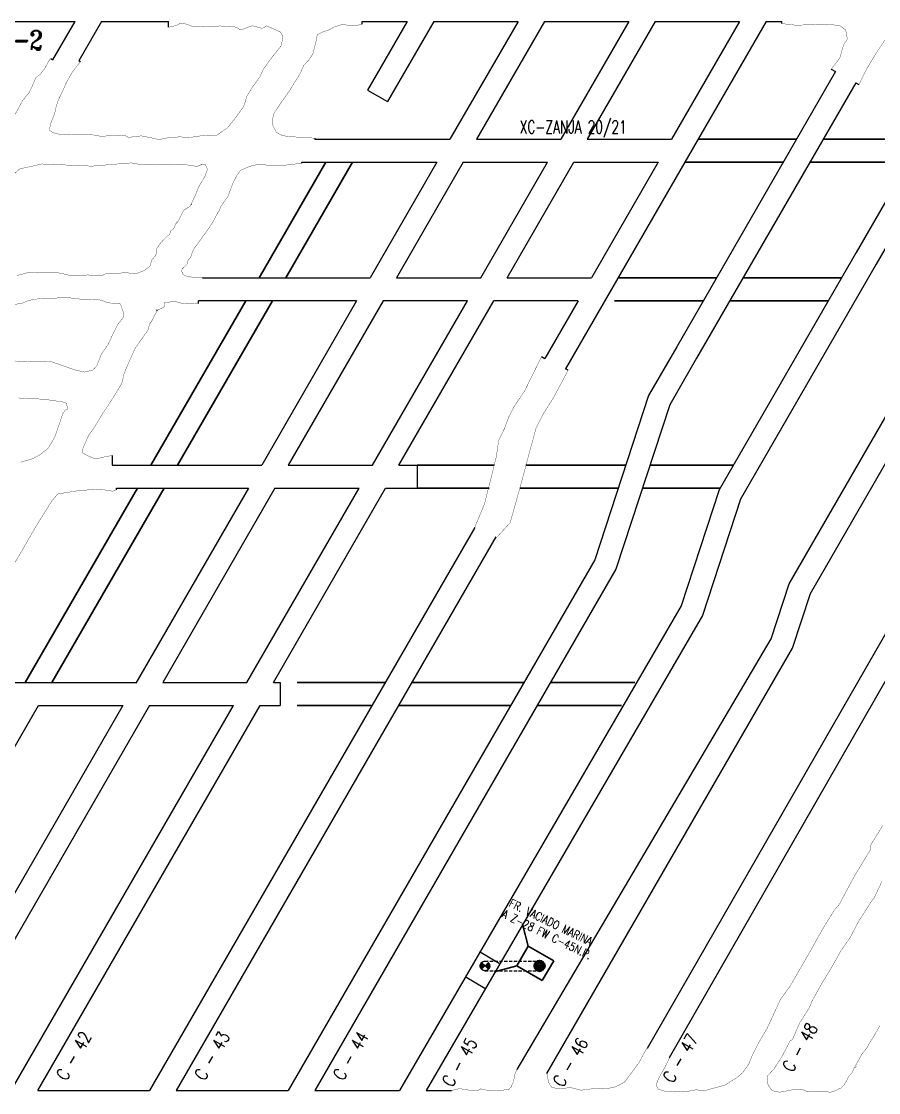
# Model space of a CAD drawing. Header units: millimetres. Extents: x -28 to 1943, y -5245 to 2752.
# Drawn here: x 1383.8 to 1517.8, y 2258 to 2425.5 of the extents above; entities that cross this region are included whole.
import ezdxf
from ezdxf.enums import TextEntityAlignment as Align

# ---------------------------------------------------------------- set-up
doc = ezdxf.new("R2010")
doc.units = ezdxf.units.MM
doc.linetypes.add('CONTINUA', pattern=[0])
doc.linetypes.add('HIDDEN', pattern=[0.375, 0.25, -0.125])
doc.styles.add('ROMANS', font='romans.shx', dxfattribs={"width": 0.8})
doc.styles.add('ROMANT', font='romant.shx', dxfattribs={"height": 3})
pattern_1 = [(45, (-52.13291, 2176.066793), (-0.0224506403, 0.0224506403), []), (135, (-52.13291, 2176.066793), (-0.0224506403, -0.0224506403), [])]

msp = doc.modelspace()

# ---------------------------------------------------------------- hatches: boundary and pattern name
at = {"linetype": 'HIDDEN', "ltscale": 15}
h = msp.add_hatch(dxfattribs=at)
h.set_pattern_fill('ANSI37', color=3, scale=0.01)
h.set_pattern_definition(pattern_1)
h.paths.add_polyline_path([(1455.546, 2277.806, 0.1989124), (1455.766, 2277.275), (1456.296, 2277.806), (1455.766, 2278.336, 0.1989124)])
h = msp.add_hatch(dxfattribs=at)
h.set_pattern_fill('ANSI37', color=3, scale=0.01)
h.set_pattern_definition(pattern_1)
h.paths.add_polyline_path([(1456.826, 2278.336), (1456.296, 2277.806), (1457.046, 2277.806, 0.1989124)])
h = msp.add_hatch(dxfattribs=at)
h.set_pattern_fill('ANSI37', color=3, scale=0.01)
h.set_pattern_definition(pattern_1)
h.paths.add_polyline_path([(1457.046, 2277.806), (1456.296, 2277.806), (1456.826, 2277.275, 0.1989124)])
at = {"linetype": 'CONTINUA', "ltscale": 50}
h = msp.add_hatch(color=3, dxfattribs=at)
h.dxf.hatch_style = 1
h.paths.add_polyline_path([(1464.668, 2277.937), (1464.19, 2278.209, 0.1403612), (1464.076, 2277.812), (1464.597, 2277.812)])
at = {"linetype": 'CONTINUA', "ltscale": 5}
h = msp.add_hatch(color=3, dxfattribs=at)
h.dxf.hatch_style = 1
h.paths.add_polyline_path([(1464.83, 2277.81), (1464.826, 2277.812), (1464.451, 2277.163, 0.1330195), (1464.83, 2277.062)])
h.paths.add_polyline_path([(1464.826, 2277.812), (1464.076, 2277.812, 0.2679391), (1464.451, 2277.163)])
at = {"linetype": 'CONTINUA', "ltscale": 50}
h = msp.add_hatch(color=3, dxfattribs=at)
h.dxf.hatch_style = 1
h.paths.add_polyline_path([(1465.011, 2278.539, 0.3264769), (1464.19, 2278.209), (1464.668, 2277.937)])
at = {"linetype": 'HIDDEN', "ltscale": 15}
h = msp.add_hatch(dxfattribs=at)
h.set_pattern_fill('ANSI37', color=3, scale=0.01)
h.set_pattern_definition(pattern_1)
edge = h.paths.add_edge_path()
edge.add_line((1465.362, 2278.34), (1464.302, 2277.28))
edge.add_arc((1464.836, 2277.806), 0.75, 224.54837, 405.45163)
at = {"linetype": 'CONTINUA', "ltscale": 50}
h = msp.add_hatch(color=3, dxfattribs=at)
h.dxf.hatch_style = 1
h.paths.add_polyline_path([(1464.689, 2277.924), (1464.625, 2277.812), (1464.886, 2277.812)])
h = msp.add_hatch(color=3, dxfattribs=at)
h.dxf.hatch_style = 1
h.paths.add_polyline_path([(1465.316, 2278.38, 0.107346), (1465.036, 2278.532), (1464.689, 2277.924), (1464.886, 2277.812), (1465.065, 2277.812)])
at = {"linetype": 'CONTINUA', "ltscale": 5}
h = msp.add_hatch(color=3, dxfattribs=at)
h.dxf.hatch_style = 1
h.paths.add_polyline_path([(1464.826, 2277.812), (1464.807, 2278.562, -0.4142144), (1465.576, 2277.832)])
at = {"linetype": 'CONTINUA', "ltscale": 50}
h = msp.add_hatch(color=3, dxfattribs=at)
h.dxf.hatch_style = 1
h.paths.add_polyline_path([(1465.373, 2278.325, 0.0264767), (1465.316, 2278.38), (1465.065, 2277.812), (1465.146, 2277.812)])
h = msp.add_hatch(color=3, dxfattribs=at)
h.dxf.hatch_style = 1
h.paths.add_polyline_path([(1465.373, 2278.325), (1465.146, 2277.812), (1465.576, 2277.812, 0.1907215)])

# ---------------------------------------------------------------- linework, layer by layer
at = {"lineweight": 35}
for p, q in [((1431.406, 2403.515), (1420.977, 2385.452)), ((1401.961, 2352.515), (1384.41, 2322.115)), ((1463.06, 2280.91), (1461.26, 2277.793)), ((1467.029, 2278.619), (1465.229, 2275.501)), ((1461.266, 2277.798), (1457.801, 2276.863)), ((1461.26, 2277.793), (1465.229, 2275.501))]:
    msp.add_line(p, q, dxfattribs=at)
at = {"color": 3, "linetype": 'HIDDEN', "ltscale": 15}
for p, q in [((1455.415, 2280.053), (1458.527, 2278.244)), ((1456.826, 2277.275), (1455.766, 2278.336)), ((1455.766, 2277.275), (1456.826, 2278.336)), ((1464.076, 2277.812), (1465.576, 2277.812)), ((1453.165, 2276.156), (1456.277, 2274.347))]:
    msp.add_line(p, q, dxfattribs=at)
at = {"color": 3, "linetype": 'HIDDEN', "ltscale": 2}
for p, q in [((1456.296, 2278.556), (1464.826, 2278.562, 0.001)), ((1456.296, 2277.056), (1464.826, 2277.062, 0.001))]:
    msp.add_line(p, q, dxfattribs=at)
at = {"color": 3, "linetype": 'CONTINUA', "ltscale": 50}
msp.add_line((1464.076, 2277.812), (1465.576, 2277.812), dxfattribs=at)
at = {"color": 3, "linetype": 'Continuous', "ltscale": 15}
msp.add_line((1464.302, 2277.28), (1465.362, 2278.34), dxfattribs=at)
for points in [[(1361.677, 2425.536), (1392.192, 2425.537)], [(1361.677, 2425.536), (1392.192, 2425.537)], [(1388.724, 2419.53), (1392.192, 2425.537)], [(1388.724, 2419.53), (1392.192, 2425.537)], [(1396.326, 2425.537), (1392.773, 2419.382)], [(1396.326, 2425.537), (1392.773, 2419.382)], [(1396.326, 2425.537), (1406.824, 2425.536)], [(1396.326, 2425.537), (1406.824, 2425.536)], [(1406.824, 2424.625), (1406.824, 2425.536)], [(1406.824, 2424.625), (1406.824, 2425.536)], [(1437.076, 2425.092), (1437.076, 2425.537)], [(1437.076, 2425.537), (1444.12, 2425.537)], [(1437.076, 2425.092), (1437.076, 2425.537)], [(1437.076, 2425.537), (1444.12, 2425.537)], [(1448.279, 2425.537), (1461.441, 2425.537)], [(1448.279, 2425.537), (1461.441, 2425.537)], [(1461.453, 2425.534), (1450.818, 2407.115)], [(1461.453, 2425.534), (1450.818, 2407.115)], [(1465.612, 2425.537), (1454.975, 2407.115)], [(1465.612, 2425.537), (1454.975, 2407.115)], [(1465.612, 2425.537), (1478.762, 2425.537)], [(1465.612, 2425.537), (1478.762, 2425.537)], [(1388.385, 2419.725), (1388.724, 2419.53)], [(1388.385, 2419.725), (1388.724, 2419.53)], [(1393.016, 2419.242), (1392.773, 2419.382)], [(1393.016, 2419.242), (1392.773, 2419.382)], [(1429.663, 2407.283), (1429.663, 2407.115)], [(1429.663, 2407.283), (1429.663, 2407.115)], [(1429.663, 2407.115), (1450.818, 2407.115)], [(1429.663, 2407.115), (1450.818, 2407.115)], [(1454.975, 2407.115), (1468.125, 2407.115)], [(1454.975, 2407.115), (1468.125, 2407.115)], [(1472.284, 2407.115), (1485.447, 2407.115)], [(1472.284, 2407.115), (1485.447, 2407.115)], [(1427.65, 2403.352), (1427.65, 2403.515)], [(1427.65, 2403.515), (1448.74, 2403.515)], [(1427.65, 2403.352), (1427.65, 2403.515)], [(1427.65, 2403.515), (1448.74, 2403.515)], [(1448.74, 2403.515), (1438.311, 2385.452)], [(1448.74, 2403.515), (1438.311, 2385.452)], [(1452.897, 2403.515), (1442.468, 2385.452)], [(1452.897, 2403.515), (1442.468, 2385.452)], [(1452.897, 2403.515), (1466.045, 2403.515)], [(1452.897, 2403.515), (1466.045, 2403.515)], [(1455.616, 2385.452), (1466.045, 2403.515)], [(1455.616, 2385.452), (1466.045, 2403.515)], [(1459.773, 2385.452), (1470.202, 2403.515)], [(1459.773, 2385.452), (1470.202, 2403.515)], [(1487.54, 2403.515), (1468.891, 2371.214)], [(1487.54, 2403.515), (1468.891, 2371.214)], [(1470.202, 2403.515), (1483.368, 2403.515)], [(1470.202, 2403.515), (1483.368, 2403.515)], [(1483.368, 2403.515), (1472.954, 2385.452)], [(1483.368, 2403.515), (1472.954, 2385.452)], [(1503.866, 2337.555), (1537.956, 2396.6)], [(1503.866, 2337.555), (1537.956, 2396.6)], [(1507.171, 2336.08), (1541.073, 2394.8)], [(1507.171, 2336.08), (1541.073, 2394.8)], [(1514.337, 2389.37), (1492.915, 2352.266)], [(1514.337, 2389.37), (1492.915, 2352.266)], [(1517.455, 2387.57), (1496.221, 2350.791)], [(1517.455, 2387.57), (1496.221, 2350.791)], [(1412.103, 2385.463), (1412.103, 2385.443)], [(1412.103, 2385.463), (1412.103, 2385.443)], [(1412.103, 2385.443), (1438.311, 2385.452)], [(1412.103, 2385.443), (1438.311, 2385.452)], [(1442.455, 2385.452), (1455.616, 2385.452)], [(1442.455, 2385.452), (1455.616, 2385.452)], [(1459.773, 2385.452), (1472.954, 2385.452)], [(1459.773, 2385.452), (1472.954, 2385.452)], [(1411.513, 2381.41), (1411.513, 2381.852)], [(1436.212, 2381.852), (1411.513, 2381.852)], [(1411.513, 2381.41), (1411.513, 2381.852)], [(1436.212, 2381.852), (1411.513, 2381.852)], [(1436.212, 2381.852), (1421.374, 2356.115)], [(1436.212, 2381.852), (1421.374, 2356.115)], [(1440.377, 2381.852), (1425.531, 2356.115)], [(1440.377, 2381.852), (1425.531, 2356.115)], [(1438.678, 2356.115), (1453.538, 2381.852)], [(1438.678, 2356.115), (1453.538, 2381.852)], [(1453.538, 2381.852), (1440.377, 2381.852)], [(1453.538, 2381.852), (1440.377, 2381.852)], [(1442.835, 2356.115), (1457.695, 2381.852)], [(1442.835, 2356.115), (1457.695, 2381.852)], [(1470.876, 2381.852), (1457.695, 2381.852)], [(1470.876, 2381.852), (1457.695, 2381.852)], [(1470.876, 2381.852), (1465.649, 2372.799)], [(1470.876, 2381.852), (1465.649, 2372.799)], [(1481.706, 2264.953), (1546.294, 2377.325)], [(1481.706, 2264.953), (1546.294, 2377.325)], [(1485.152, 2263.459), (1549.893, 2376.359)], [(1485.152, 2263.459), (1549.893, 2376.359)], [(1486.271, 2374.649), (1481.88, 2367.044)], [(1486.271, 2374.649), (1481.88, 2367.044)], [(1465.124, 2373.102), (1465.649, 2372.799)], [(1465.124, 2373.102), (1465.649, 2372.799)], [(1489.389, 2372.849), (1485.184, 2365.567)], [(1489.389, 2372.849), (1485.184, 2365.567)], [(1469.293, 2370.981), (1468.891, 2371.214)], [(1469.293, 2370.981), (1468.891, 2371.214)], [(1481.88, 2367.044), (1473.443, 2341.333)], [(1481.88, 2367.044), (1473.443, 2341.333)], [(1485.184, 2365.567), (1476.747, 2339.856)], [(1485.184, 2365.567), (1476.747, 2339.856)], [(1398.007, 2357.65), (1398.007, 2356.115)], [(1398.007, 2357.65), (1398.007, 2356.115)], [(1398.007, 2356.115), (1421.374, 2356.115)], [(1398.007, 2356.115), (1421.374, 2356.115)], [(1425.531, 2356.115), (1438.678, 2356.115)], [(1425.531, 2356.115), (1438.678, 2356.115)], [(1442.835, 2356.115), (1445.7, 2356.115)], [(1442.835, 2356.115), (1445.7, 2356.115)], [(1445.699, 2356.115), (1445.699, 2352.515)], [(1445.699, 2356.115), (1445.699, 2352.515)], [(1398.666, 2352.289), (1398.666, 2352.515)], [(1398.666, 2352.515), (1419.295, 2352.515)], [(1398.666, 2352.289), (1398.666, 2352.515)], [(1398.666, 2352.515), (1419.295, 2352.515)], [(1419.295, 2352.515), (1401.686, 2322.014)], [(1419.295, 2352.515), (1401.686, 2322.014)], [(1423.452, 2352.515), (1405.901, 2322.115)], [(1423.452, 2352.515), (1405.901, 2322.115)], [(1419.048, 2322.115), (1436.6, 2352.515)], [(1419.048, 2322.115), (1436.6, 2352.515)], [(1423.205, 2322.115), (1440.757, 2352.515)], [(1423.205, 2322.115), (1440.757, 2352.515)], [(1423.452, 2352.515), (1436.6, 2352.515)], [(1423.452, 2352.515), (1436.6, 2352.515)], [(1440.757, 2352.515), (1445.7, 2352.515)], [(1440.757, 2352.515), (1445.7, 2352.515)], [(1492.915, 2352.266), (1486.981, 2334.116)], [(1492.915, 2352.266), (1486.981, 2334.116)], [(1496.221, 2350.791), (1490.284, 2332.636)], [(1496.221, 2350.791), (1490.284, 2332.636)], [(1454.687, 2346.384), (1403.84, 2258.314)], [(1454.687, 2346.384), (1403.84, 2258.314)], [(1457.989, 2344.903), (1407.997, 2258.314)], [(1457.989, 2344.903), (1407.997, 2258.314)], [(1473.443, 2341.333), (1425.512, 2258.314)], [(1473.443, 2341.333), (1425.512, 2258.314)], [(1476.747, 2339.856), (1429.669, 2258.314)], [(1476.747, 2339.856), (1429.669, 2258.314)], [(1501.064, 2328.985), (1503.866, 2337.555)], [(1501.064, 2328.985), (1503.866, 2337.555)], [(1504.369, 2327.51), (1507.171, 2336.08)], [(1504.369, 2327.51), (1507.171, 2336.08)], [(1486.981, 2334.116), (1442.931, 2258.314)], [(1486.981, 2334.116), (1442.931, 2258.314)], [(1490.284, 2332.636), (1447.094, 2258.314)], [(1490.284, 2332.636), (1447.094, 2258.314)], [(1461.301, 2261.628), (1501.064, 2328.985)], [(1461.301, 2261.628), (1501.064, 2328.985)], [(1465.958, 2260.98), (1504.369, 2327.51)], [(1465.958, 2260.98), (1504.369, 2327.51)], [(1375.01, 2322.115), (1401.744, 2322.115)], [(1375.01, 2322.115), (1401.744, 2322.115)], [(1405.901, 2322.115), (1419.048, 2322.115)], [(1405.901, 2322.115), (1419.048, 2322.115)], [(1423.205, 2322.115), (1424.274, 2322.115)], [(1423.205, 2322.115), (1424.274, 2322.115)], [(1424.274, 2322.115), (1424.274, 2318.515)], [(1424.274, 2322.115), (1424.274, 2318.515)], [(1351.732, 2258.314), (1386.489, 2318.515)], [(1351.732, 2258.314), (1386.489, 2318.515)], [(1399.665, 2318.515), (1364.908, 2258.314)], [(1399.665, 2318.515), (1364.908, 2258.314)], [(1403.822, 2318.515), (1369.065, 2258.314)], [(1403.822, 2318.515), (1369.065, 2258.314)], [(1382.207, 2258.303), (1416.97, 2318.515)], [(1382.207, 2258.303), (1416.97, 2318.515)], [(1386.37, 2258.314), (1421.127, 2318.515)], [(1386.37, 2258.314), (1421.127, 2318.515)], [(1386.489, 2318.515), (1399.665, 2318.515)], [(1386.489, 2318.515), (1399.665, 2318.515)], [(1403.822, 2318.515), (1416.97, 2318.515)], [(1403.822, 2318.515), (1416.97, 2318.515)], [(1421.127, 2318.515), (1424.274, 2318.515)], [(1421.127, 2318.515), (1424.274, 2318.515)], [(1386.37, 2258.314), (1403.84, 2258.314)], [(1386.37, 2258.314), (1403.84, 2258.314)], [(1407.997, 2258.314), (1425.512, 2258.314)], [(1407.997, 2258.314), (1425.512, 2258.314)], [(1429.669, 2258.314), (1442.931, 2258.314)], [(1429.669, 2258.314), (1442.931, 2258.314)], [(1447.094, 2258.312), (1451.034, 2258.312)], [(1447.094, 2258.312), (1451.034, 2258.312)]]:
    msp.add_lwpolyline(points)
at = {"color": 5, "linetype": 'Continuous', "const_width": 0.05}
for points in [[(1421.44, 2424.445), (1419.906, 2424.86), (1419.266, 2424.638), (1418.179, 2424.22), (1418.02, 2424.201), (1417.41, 2424.644), (1416.72, 2424.717), (1414.748, 2424.833), (1413.725, 2424.673), (1412.224, 2424.745), (1410.981, 2424.818), (1410.746, 2424.686), (1409.433, 2425.158), (1408.699, 2425.255), (1408.021, 2424.899), (1406.824, 2424.625)], [(1423.08, 2420.063), (1424.439, 2421.747), (1424.695, 2423.166), (1424.287, 2423.902), (1423.315, 2424.329), (1422.179, 2424.826), (1422.118, 2424.828), (1421.602, 2424.521), (1421.44, 2424.445)], [(1437.076, 2425.092), (1435.858, 2424.84), (1434.353, 2425.004), (1433.767, 2425.012), (1432.71, 2424.655), (1431.946, 2424.234), (1430.964, 2423.903), (1430.069, 2423.459), (1429.846, 2422.337), (1429.371, 2420.454), (1428.686, 2419.447)], [(1509.569, 2425.072), (1506.772, 2424.996), (1504.819, 2424.955), (1502.727, 2425.198)], [(1509.569, 2425.072), (1511.72, 2424.922), (1512.695, 2424.188), (1512.959, 2422.768), (1512.366, 2421.866)], [(1517.411, 2420.502), (1518.761, 2422.53), (1519.544, 2423.1), (1520.485, 2424.043), (1521.701, 2424.078), (1522.609, 2424.408)], [(1510.432, 2418.06), (1511.792, 2419.865), (1512.366, 2421.866)], [(1374.854, 2407.588), (1376.972, 2407.33), (1379.176, 2406.94), (1379.935, 2407.541), (1381.146, 2408.682), (1381.837, 2409.559), (1382.991, 2411.3), (1383.97, 2413.142), (1384.996, 2414.391), (1385.461, 2415.358), (1386.068, 2416.758), (1386.745, 2417.265), (1387.461, 2418.191), (1388.093, 2419.388), (1388.385, 2419.725)], [(1423.08, 2420.063), (1421.63, 2418.064), (1421.084, 2416.866), (1419.936, 2415.28), (1419.084, 2413.92), (1418.567, 2412.286), (1417.543, 2410.823), (1416.016, 2408.876), (1414.22, 2407.657), (1412.395, 2407.726), (1410.275, 2407.405), (1408.501, 2407.475), (1406.887, 2407.384), (1405.401, 2407.059), (1402.552, 2407.639), (1400.524, 2407.397), (1399.94, 2407.745), (1396.18, 2407.58), (1394.337, 2407.901), (1392.182, 2407.901), (1390.057, 2407.817), (1388.694, 2408.147), (1388.193, 2408.544), (1388.349, 2409.525), (1388.994, 2411.084), (1389.204, 2412.11), (1389.568, 2413.253), (1390.213, 2414.585), (1390.823, 2415.946), (1391.636, 2417.417), (1393.016, 2419.242)], [(1429.663, 2407.283), (1427.446, 2407.391), (1424.622, 2407.658), (1423.655, 2408.198), (1423.014, 2409.464), (1423.2, 2411.028), (1424.539, 2413.024), (1425.656, 2414.603), (1427.356, 2417.335), (1428.001, 2418.734), (1428.686, 2419.447)], [(1517.411, 2420.502), (1515.952, 2418.064), (1514.764, 2415.668)], [(1379.23, 2395.313), (1380.804, 2398.865), (1382.172, 2401.253), (1383.552, 2402.492), (1384.936, 2402.774), (1387.001, 2403.244), (1390.673, 2403.084), (1394.858, 2402.902), (1398.451, 2403.206), (1400.879, 2403.403), (1401.201, 2403.384), (1401.922, 2403.235), (1403.712, 2403.114), (1405.494, 2403.224), (1407.153, 2403.202), (1408.81, 2403.152), (1410.148, 2403.052), (1411.295, 2402.832), (1412.036, 2403.195), (1412.543, 2403.204), (1412.888, 2402.385), (1412.523, 2401.365), (1411.624, 2399.842)], [(1414.723, 2395.951), (1414.999, 2396.594), (1416.116, 2398.216), (1416.85, 2400.193), (1417.525, 2401.504), (1418.067, 2402.243), (1418.922, 2402.616), (1419.867, 2402.989), (1421.023, 2403.202), (1422.799, 2402.993), (1424.756, 2403.021), (1427.65, 2403.352)], [(1383.112, 2385.802), (1384.071, 2386.033), (1384.977, 2386.321), (1385.64, 2386.249), (1386.416, 2386.201), (1387.999, 2386.223), (1388.494, 2386.235), (1389.388, 2386.226), (1390.128, 2386.129), (1390.712, 2385.963), (1391.431, 2385.792), (1392.371, 2385.738), (1392.719, 2385.764), (1394.158, 2385.885), (1394.832, 2385.839), (1395.239, 2385.798), (1395.909, 2385.727), (1396.33, 2385.736), (1396.901, 2386.046), (1397.186, 2386.117), (1397.849, 2386.074), (1398.378, 2386.073), (1399.083, 2386.122), (1399.883, 2386.28), (1400.42, 2386.258), (1400.752, 2386.108), (1401.408, 2386.029), (1401.956, 2386.167), (1403.063, 2386.608), (1403.895, 2387.236), (1404.207, 2388.255), (1404.83, 2388.984), (1404.953, 2389.98), (1405.35, 2390.614), (1406.069, 2391.423), (1406.726, 2392.077), (1406.945, 2392.158), (1407.166, 2392.757), (1407.61, 2393.14), (1407.965, 2393.915), (1408.344, 2394.317), (1409.144, 2395.949), (1409.775, 2396.379), (1410.06, 2396.541), (1410.205, 2396.638), (1410.986, 2398.326), (1411.345, 2399.207), (1411.624, 2399.842)], [(1414.756, 2395.996), (1414.452, 2395.579), (1413.931, 2394.5), (1413.121, 2393.201), (1411.984, 2391.63), (1410.684, 2389.839), (1410.292, 2388.722), (1409.821, 2388.072), (1409.68, 2387.525), (1408.958, 2386.842), (1408.846, 2386.488), (1409.068, 2385.964), (1409.487, 2385.732), (1410.056, 2385.629), (1410.696, 2385.483), (1412.103, 2385.463)], [(1399.457, 2380.743), (1399.331, 2381.274), (1399.183, 2381.401), (1398.058, 2381.419), (1397.072, 2381.618), (1396.562, 2381.834), (1395.87, 2382.026), (1395.327, 2382.042), (1394.88, 2382.016), (1393.938, 2382.035), (1393.505, 2382.041), (1391.493, 2382.285), (1390.574, 2382.289), (1389.937, 2382.307), (1389.373, 2382.279), (1388.953, 2382.232), (1386.957, 2382.246), (1384.972, 2381.913), (1383.969, 2381.485), (1382.711, 2381.254)], [(1411.513, 2381.41), (1409.618, 2381.354), (1408.904, 2381.426), (1408.141, 2381.666), (1407.074, 2381.656), (1406.158, 2381.567), (1406.136, 2380.931), (1405.65, 2380.61), (1405.298, 2380.506), (1405.053, 2380.307)], [(1375.638, 2372.447), (1377.664, 2372.501), (1380.659, 2372.14), (1381.447, 2372.798), (1383.39, 2372.274), (1386.187, 2372.365), (1388.505, 2372.305), (1389.685, 2371.887), (1392.297, 2370.991), (1393.693, 2370.687), (1394.455, 2370.886), (1394.996, 2371.025), (1395.594, 2371.672), (1396.301, 2373.509), (1397.327, 2374.968), (1398.291, 2377.002), (1398.898, 2378.214), (1399.664, 2379.135)], [(1399.664, 2379.135), (1399.786, 2379.411), (1399.664, 2380.335), (1399.457, 2380.743)], [(1403.839, 2378.195), (1404.329, 2378.927), (1404.576, 2379.494), (1405.053, 2380.307)], [(1403.839, 2378.195), (1403.577, 2377.223), (1401.591, 2374.434), (1400.804, 2372.674), (1399.872, 2370.512), (1399.484, 2368.906), (1398.457, 2367.176), (1397.562, 2365.785), (1396.426, 2364.079), (1395.335, 2362.25), (1394.261, 2360.719), (1394.177, 2360.531), (1393.483, 2358.863), (1393.429, 2358.745), (1393.386, 2358.028), (1394.303, 2357.532), (1395.354, 2357.096), (1396.484, 2357.362), (1398.007, 2357.65)], [(1465.124, 2373.102), (1462.476, 2367.708), (1460.856, 2365.31), (1459.988, 2363.633), (1459.37, 2361.928), (1458.433, 2360.019), (1458.079, 2357.562), (1457.61, 2355.567), (1456.208, 2350.062), (1454.687, 2346.384)], [(1458.132, 2344.848), (1460.217, 2347.112), (1461.886, 2353.036), (1462.98, 2357.185), (1463.656, 2359.617), (1464.268, 2361.903), (1465.304, 2363.982), (1466.98, 2366.643), (1469.293, 2370.981)], [(1383.701, 2356.607), (1385.49, 2357.114), (1386.731, 2357.777), (1388.03, 2358.821), (1389.087, 2360.688), (1390.245, 2364.13), (1390.651, 2364.758), (1390.973, 2364.841), (1390.893, 2365.791), (1390.049, 2366.074), (1389.12, 2366.183), (1387.508, 2366.42), (1386.49, 2366.484), (1383.836, 2366.543), (1383.375, 2366.668)], [(1398.666, 2352.289), (1398.086, 2352.053), (1395.981, 2352.396), (1392.744, 2352.143), (1390.927, 2351.86), (1389.487, 2351.628), (1388.555, 2350.544), (1387.282, 2348.497), (1386.208, 2346.782), (1383.105, 2341.419), (1381.428, 2338.936), (1380.887, 2338.715)], [(1491.304, 2258.475), (1493.791, 2259.154), (1495.75, 2260.381), (1496.598, 2261.116), (1497.556, 2262.483), (1497.624, 2262.641), (1498.084, 2263.804), (1498.996, 2265.635), (1500.396, 2268.024), (1502.482, 2272.549), (1504.093, 2274.782), (1505.488, 2277.23), (1507.131, 2280.053), (1508.424, 2282.394), (1509.386, 2284.08), (1510.971, 2286.601), (1511.72, 2287.454), (1512.697, 2289.336), (1514.15, 2292.003), (1516.52, 2295.898), (1516.537, 2296.604), (1518.473, 2299.737)], [(1518.353, 2291.001), (1517.154, 2288.451), (1516.682, 2287.854), (1514.717, 2284.779), (1513.455, 2282.348), (1511.919, 2280.118), (1510.426, 2277.463), (1508.976, 2275.09), (1507.442, 2272.33), (1506.974, 2271.21), (1505.553, 2269.001), (1504.346, 2266.244), (1504.046, 2266.171), (1502.672, 2263.532), (1501.457, 2261.66), (1500.431, 2260.556), (1500.481, 2259.426)], [(1516.092, 2265.08), (1516.27, 2265.486), (1517.216, 2267.006), (1518.028, 2268.465)], [(1465.958, 2260.98), (1466.243, 2259.578), (1466.689, 2258.848), (1467.47, 2258.634), (1468.646, 2258.68), (1469.712, 2258.764), (1471.332, 2258.363), (1472.53, 2258.531), (1473.478, 2258.613), (1474.712, 2258.555), (1475.633, 2258.665), (1476.581, 2258.87), (1477.257, 2259.162), (1478.143, 2259.673), (1478.493, 2260.144), (1479.398, 2261.346), (1480.346, 2262.637), (1481.515, 2264.775), (1481.706, 2264.953)], [(1514.072, 2261.955), (1514.172, 2262.093), (1515.228, 2264.015), (1516.092, 2265.08)], [(1485.152, 2263.459), (1484.482, 2262.048), (1483.426, 2260.203), (1483.054, 2259.146), (1483.399, 2258.523), (1483.823, 2258.377), (1484.474, 2258.206), (1485.269, 2258.174), (1486.224, 2258.223), (1487.259, 2258.169), (1488.178, 2258.219), (1489.294, 2258.424), (1490.617, 2258.305), (1491.304, 2258.475)], [(1500.481, 2259.426), (1500.774, 2258.858), (1501.242, 2258.274), (1502.363, 2258.053), (1503.305, 2258.221), (1504.103, 2258.38), (1504.711, 2258.501), (1505.594, 2258.482), (1506.194, 2258.388), (1506.827, 2258.087), (1507.704, 2258.158), (1509.09, 2258.181), (1509.829, 2258.104), (1510.39, 2258.021), (1510.479, 2258.096), (1511.049, 2258.287), (1511.941, 2258.708), (1512.408, 2259.147), (1512.836, 2259.817), (1513.161, 2260.544), (1513.63, 2260.99), (1514.072, 2261.955), (1514.403, 2262.014)], [(1451.034, 2258.312), (1452.261, 2258.621), (1454.019, 2258.349), (1454.984, 2258.281), (1455.35, 2258.396), (1455.623, 2258.579), (1456.849, 2258.3), (1457.314, 2258.314), (1457.504, 2258.373), (1458.445, 2258.256), (1459.061, 2258.296), (1459.296, 2258.477), (1459.993, 2258.477), (1460.145, 2258.65), (1460.41, 2258.893), (1460.509, 2259.205), (1460.682, 2259.577), (1460.887, 2260.349), (1460.905, 2260.497), (1460.978, 2260.912), (1461.301, 2261.628)]]:
    msp.add_lwpolyline(points, dxfattribs=at)
at = {"linetype": 'Continuous'}
for points in [[(1444.12, 2425.537), (1437.927, 2414.811)], [(1444.12, 2425.537), (1437.927, 2414.811)], [(1448.279, 2425.537), (1441.046, 2413.01)], [(1448.279, 2425.537), (1441.046, 2413.01)], [(1478.762, 2425.537), (1468.125, 2407.115)], [(1478.762, 2425.537), (1468.125, 2407.115)], [(1482.92, 2425.537), (1472.284, 2407.115)], [(1482.92, 2425.537), (1472.284, 2407.115)], [(1482.92, 2425.537), (1496.083, 2425.538)], [(1482.92, 2425.537), (1496.083, 2425.538)], [(1496.083, 2425.538), (1485.44, 2407.115)], [(1496.083, 2425.538), (1485.44, 2407.115)], [(1500.24, 2425.538), (1487.525, 2403.515)], [(1500.24, 2425.538), (1487.525, 2403.515)], [(1500.24, 2425.538), (1502.727, 2425.538)], [(1500.24, 2425.538), (1502.727, 2425.538)], [(1502.727, 2425.198), (1502.727, 2425.538)], [(1502.727, 2425.198), (1502.727, 2425.538)], [(1511.116, 2417.682), (1486.271, 2374.649)], [(1511.116, 2417.682), (1486.271, 2374.649)], [(1510.432, 2418.06), (1511.116, 2417.682)], [(1510.432, 2418.06), (1511.116, 2417.682)], [(1531.487, 2419.074), (1514.337, 2389.37)], [(1531.487, 2419.074), (1514.337, 2389.37)], [(1437.927, 2414.811), (1441.045, 2413.01)], [(1437.927, 2414.811), (1441.045, 2413.01)], [(1514.268, 2415.942), (1489.389, 2372.849)], [(1514.268, 2415.942), (1489.389, 2372.849)], [(1514.268, 2415.942), (1514.764, 2415.668)], [(1514.268, 2415.942), (1514.764, 2415.668)], [(1532.521, 2413.664), (1517.455, 2387.57)], [(1532.521, 2413.664), (1517.455, 2387.57)]]:
    msp.add_lwpolyline(points, dxfattribs=at)
at = {"lineweight": 35}
for points in [[(1489.604, 2407.115), (1505.015, 2407.115)], [(1509.172, 2407.115), (1524.583, 2407.115)], [(1435.563, 2403.515), (1425.134, 2385.452)], [(1487.525, 2403.515), (1502.937, 2403.515)], [(1507.094, 2403.515), (1522.504, 2403.515)], [(1477.111, 2385.452), (1492.508, 2385.452)], [(1496.665, 2385.452), (1512.076, 2385.452)], [(1418.899, 2381.852), (1404.04, 2356.115)], [(1423.056, 2381.852), (1408.197, 2356.115)], [(1476.541, 2381.852), (1490.43, 2381.852)], [(1494.587, 2381.852), (1509.997, 2381.852)], [(1445.699, 2356.115), (1457.739, 2356.115)], [(1462.698, 2356.115), (1478.293, 2356.115)], [(1482.082, 2356.115), (1495.138, 2356.115)], [(1406.118, 2352.515), (1388.567, 2322.115)], [(1445.7, 2352.515), (1456.968, 2352.515)], [(1461.74, 2352.515), (1477.112, 2352.515)], [(1480.901, 2352.515), (1493.06, 2352.515)], [(1426.93, 2322.115), (1440.697, 2322.115)], [(1444.854, 2322.115), (1462.348, 2322.115)], [(1466.505, 2322.115), (1479.699, 2322.115)], [(1426.93, 2318.515), (1438.619, 2318.515)], [(1442.776, 2318.515), (1460.27, 2318.515)], [(1464.427, 2318.515), (1477.621, 2318.515)], [(1467.029, 2278.618), (1463.06, 2280.91), (1462.143, 2284.335)]]:
    msp.add_lwpolyline(points, dxfattribs=at)
at = {"color": 5, "linetype": 'Continuous'}
for points in [[(1410.413, 2396.917), (1410.319, 2396.971)], [(1405.053, 2380.307), (1404.905, 2380.393)]]:
    msp.add_lwpolyline(points, dxfattribs=at)
at = {"color": 3, "linetype": 'HIDDEN', "ltscale": 15}
for centre in [(1456.296, 2277.806), (1464.836, 2277.806)]:
    msp.add_circle(centre, 0.75, dxfattribs=at)
at = {"linetype": 'CONTINUA', "lineweight": 60, "ltscale": 50}
msp.add_circle((1464.826, 2277.812, 0.001), 0.75, dxfattribs=at)
at = {"color": 8, "linetype": 'CONTINUA', "ltscale": 25}
for p in [(1456.295, 2277.806), (1464.836, 2277.806), (1464.836, 2277.806)]:
    msp.add_point(p, dxfattribs=at)

# ---------------------------------------------------------------- texts
at = {"linetype": 'Continuous', "style": 'ROMANT', "width": 0.8}
msp.add_text('XC ACCESO-2', height=3, dxfattribs=at).set_placement((1375.466, 2421.119), align=Align.CENTER)
at = {"linetype": 'CONTINUA', "style": 'ROMANS', "width": 0.7}
msp.add_text('XC-ZANJA 20/21', height=2, dxfattribs=at).set_placement((1478.457, 2408.031), align=Align.RIGHT)
at = {"color": 7, "lineweight": 13, "style": 'ROMANS', "width": 0.8}
for s, p in [('FR. VACIADO MARINA', (1459.914, 2287.158)), ('A Z-28 FW C-45N.P.', (1458.806, 2285.494))]:
    msp.add_text(s, height=1.3, rotation=334.06379, dxfattribs=at).set_placement(p)
at = {"style": 'ROMANS', "width": 0.8}
for s, p in [('C - 48', (1504.382, 2261.04)), ('C - 42', (1390.833, 2259.715)), ('C - 43', (1412.46, 2259.715)), ('C - 44', (1434.132, 2259.715)), ('C - 47', (1485.691, 2259.339)), ('C - 45', (1451.174, 2258.707)), ('C - 46', (1468.499, 2258.709))]:
    msp.add_text(s, height=2, rotation=60.34719, dxfattribs=at).set_placement(p)

doc.saveas('drawing.dxf')
